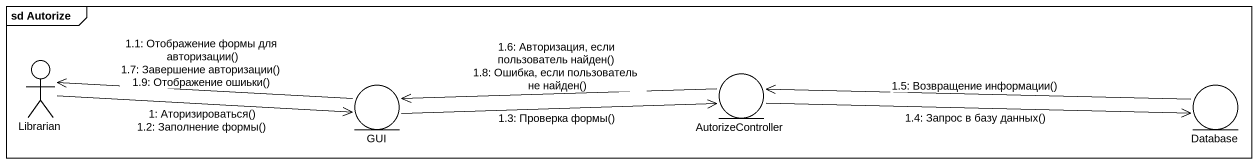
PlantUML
@startuml
mainframe sd Autorize
actor Librarian
entity GUI
entity AutorizeController
entity "Database" as Database_
Librarian -right-> GUI : 1: Аторизироваться()\n1.2: Заполнение формы()
GUI -left-> Librarian : 1.1: Отображение формы для авторизации()\n1.7: Завершение авторизации()\n1.9: Отображение ошиьки()
GUI -right-> AutorizeController : 1.3: Проверка формы()
AutorizeController -right-> Database_ : 1.4: Запрос в базу данных()
Database_ -left-> AutorizeController : 1.5: Возвращение информации()
AutorizeController -left-> GUI : 1.6: Авторизация, если пользователь найден()\n1.8: Ошибка, если пользователь не найден()
@enduml
